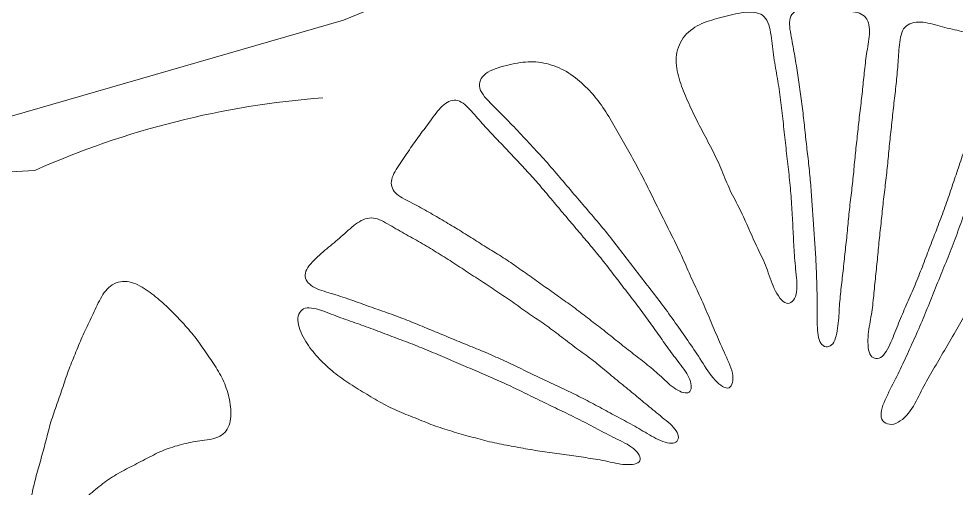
# Model space of a CAD drawing. Header units: inches. Extents: x 36 to 79.2, y 17.3 to 55.9.
# Drawn here: x 50.49 to 59.62, y 26.38 to 30.96 of the extents above; entities that cross this region are included whole.
import ezdxf

# ---------------------------------------------------------------- set-up
doc = ezdxf.new("R2010")
doc.units = ezdxf.units.IN
doc.layers.add('01_ORIGINAL_CAD', color=7, linetype='CONTINUOUS', lineweight=20)
doc.layers.add('10_EXTENSION_MASSES', color=7, linetype='CONTINUOUS', lineweight=15)

msp = doc.modelspace()

# ---------------------------------------------------------------- linework, layer by layer
at = {"layer": '01_ORIGINAL_CAD'}
for points in [[(53.6498, 30.945, -0.14301), (60.2429, 31.6303, -0.286424), (65.3601, 28.4306), (66.4807, 23.8898, -0.272091), (64.8996, 18.9541), (63.6613, 17.5325)], [(53.6498, 30.945), (50.3999, 30.0042), (48.0949, 29.84), (45.4271, 29.473), (42.376, 26.5966), (41.758, 26.5966, -0.10797), (36.2477, 22.9537)]]:
    msp.add_lwpolyline(points, format="xyb", dxfattribs=at)
msp.add_lwpolyline([(46.027, 28.7592), (46.027, 29.2297), (50.6426, 29.4787)], dxfattribs=at)
msp.add_arc((54.0727, 21.7873), 8.4216, 94.2501, 114.03521, dxfattribs=at)
at = {"layer": '10_EXTENSION_MASSES'}
for points, knots in [([(58.0015, 30.9636), (58.0164, 31.0131), (58.0579, 31.0448), (58.113, 31.057), (58.1681, 31.0692), (58.2366, 31.0619), (58.3017, 31.0537), (58.3667, 31.0455), (58.4282, 31.0365), (58.4927, 31.0329), (58.5571, 31.0293), (58.6246, 31.0313), (58.6745, 31.0117), (58.7245, 30.9922), (58.757, 30.9512), (58.7681, 30.8966), (58.7793, 30.842), (58.7692, 30.7738), (58.7594, 30.7092), (58.7497, 30.6446), (58.7403, 30.5836), (58.7326, 30.5227), (58.7249, 30.4618), (58.7188, 30.4011), (58.7128, 30.34), (58.7067, 30.2789), (58.7006, 30.2174), (58.6935, 30.156), (58.6864, 30.0947), (58.6784, 30.0336), (58.6714, 29.9723), (58.6643, 29.9111), (58.6583, 29.8497), (58.6517, 29.7884), (58.6451, 29.7271), (58.638, 29.6659), (58.6319, 29.6046), (58.6258, 29.5432), (58.6207, 29.4816), (58.6146, 29.4203), (58.6085, 29.3589), (58.6015, 29.2977), (58.594, 29.2366), (58.5866, 29.1754), (58.5787, 29.1143), (58.5726, 29.0529), (58.5664, 28.9915), (58.5621, 28.9298), (58.5561, 28.8685), (58.55, 28.8071), (58.5424, 28.7461), (58.5356, 28.6848), (58.5287, 28.6236), (58.5226, 28.5621), (58.5158, 28.5007), (58.509, 28.4394), (58.5015, 28.3782), (58.495, 28.3174), (58.4885, 28.2566), (58.4829, 28.1963), (58.4789, 28.1338), (58.475, 28.0714), (58.4725, 28.0068), (58.4627, 27.9407), (58.4529, 27.8745), (58.4357, 27.8068), (58.4039, 27.7769), (58.372, 27.747), (58.3254, 27.7549), (58.2989, 27.7947), (58.2725, 27.8344), (58.2661, 27.906), (58.2641, 27.974), (58.2621, 28.0419), (58.2644, 28.1061), (58.2644, 28.1689), (58.2644, 28.2317), (58.2621, 28.293), (58.26, 28.355), (58.258, 28.4169), (58.2562, 28.4796), (58.2536, 28.5421), (58.251, 28.6046), (58.2476, 28.6671), (58.2435, 28.7295), (58.2395, 28.7918), (58.2348, 28.8541), (58.2304, 28.9165), (58.2259, 28.9788), (58.2217, 29.0411), (58.2175, 29.1035), (58.2134, 29.1659), (58.2093, 29.2282), (58.2045, 29.2905), (58.1996, 29.3528), (58.1939, 29.4151), (58.1875, 29.4772), (58.181, 29.5394), (58.1739, 29.6015), (58.1668, 29.6636), (58.1598, 29.7257), (58.1529, 29.7878), (58.1462, 29.8499), (58.1395, 29.9121), (58.1329, 29.9742), (58.1257, 30.0363), (58.1185, 30.0984), (58.1106, 30.1604), (58.1018, 30.2223), (58.093, 30.2842), (58.0833, 30.3461), (58.0741, 30.4075), (58.065, 30.469), (58.0564, 30.5301), (58.0458, 30.592), (58.0353, 30.6539), (58.0228, 30.7166), (58.0107, 30.7816), (57.9985, 30.8466), (57.9866, 30.914), (58.0015, 30.9636)], [0, 0, 0, 0, 0.025, 0.025, 0.025, 0.05, 0.05, 0.05, 0.075, 0.075, 0.075, 0.1, 0.1, 0.1, 0.125, 0.125, 0.125, 0.15, 0.15, 0.15, 0.175, 0.175, 0.175, 0.2, 0.2, 0.2, 0.225, 0.225, 0.225, 0.25, 0.25, 0.25, 0.275, 0.275, 0.275, 0.3, 0.3, 0.3, 0.325, 0.325, 0.325, 0.35, 0.35, 0.35, 0.375, 0.375, 0.375, 0.4, 0.4, 0.4, 0.425, 0.425, 0.425, 0.45, 0.45, 0.45, 0.475, 0.475, 0.475, 0.5, 0.5, 0.5, 0.525, 0.525, 0.525, 0.55, 0.55, 0.55, 0.575, 0.575, 0.575, 0.6, 0.6, 0.6, 0.625, 0.625, 0.625, 0.65, 0.65, 0.65, 0.675, 0.675, 0.675, 0.7, 0.7, 0.7, 0.725, 0.725, 0.725, 0.75, 0.75, 0.75, 0.775, 0.775, 0.775, 0.8, 0.8, 0.8, 0.825, 0.825, 0.825, 0.85, 0.85, 0.85, 0.875, 0.875, 0.875, 0.9, 0.9, 0.9, 0.925, 0.925, 0.925, 0.95, 0.95, 0.95, 0.975, 0.975, 0.975, 1, 1, 1, 1]), ([(56.9049, 30.4251), (56.8896, 30.4926), (56.8836, 30.5627), (56.8973, 30.6296), (56.9111, 30.6966), (56.9445, 30.7604), (56.9919, 30.8098), (57.0393, 30.8592), (57.1006, 30.8943), (57.1645, 30.9198), (57.2284, 30.9452), (57.2948, 30.9611), (57.3639, 30.9787), (57.4331, 30.9962), (57.5049, 31.0155), (57.5735, 31.0206), (57.642, 31.0258), (57.7073, 31.0169), (57.7475, 30.9771), (57.7876, 30.9374), (57.8027, 30.8667), (57.8138, 30.7951), (57.8249, 30.7235), (57.832, 30.651), (57.842, 30.5808), (57.8519, 30.5106), (57.8646, 30.4426), (57.8763, 30.374), (57.8879, 30.3054), (57.8985, 30.2361), (57.9075, 30.1666), (57.9164, 30.0971), (57.9238, 30.0274), (57.9313, 29.9577), (57.9388, 29.888), (57.9463, 29.8184), (57.954, 29.7488), (57.9618, 29.6792), (57.9696, 29.6096), (57.9775, 29.54), (57.9855, 29.4704), (57.9934, 29.4008), (58, 29.3311), (58.0065, 29.2614), (58.0116, 29.1916), (58.016, 29.1216), (58.0204, 29.0516), (58.0241, 28.9814), (58.0276, 28.9116), (58.0311, 28.8418), (58.0343, 28.7724), (58.0386, 28.7033), (58.043, 28.6343), (58.0485, 28.5657), (58.0561, 28.4904), (58.0636, 28.4151), (58.073, 28.3331), (58.0584, 28.2723), (58.0438, 28.2115), (58.005, 28.172), (57.9635, 28.1841), (57.9219, 28.1962), (57.8776, 28.2599), (57.8457, 28.3271), (57.8138, 28.3943), (57.7943, 28.4649), (57.7692, 28.5305), (57.7442, 28.5962), (57.7136, 28.6569), (57.684, 28.719), (57.6544, 28.781), (57.6257, 28.8444), (57.5978, 28.908), (57.5698, 28.9716), (57.5425, 29.0354), (57.5113, 29.0978), (57.4802, 29.1603), (57.4452, 29.2213), (57.4158, 29.2844), (57.3864, 29.3475), (57.3627, 29.4127), (57.3358, 29.4766), (57.3089, 29.5406), (57.2789, 29.6033), (57.2475, 29.6656), (57.216, 29.7278), (57.1831, 29.7895), (57.1504, 29.8514), (57.1178, 29.9132), (57.0856, 29.9752), (57.0555, 30.0381), (57.0255, 30.1009), (56.9978, 30.1644), (56.9715, 30.2287), (56.9452, 30.2929), (56.9203, 30.3577), (56.9049, 30.4251)], [0, 0, 0, 0, 0.03125, 0.03125, 0.03125, 0.0625, 0.0625, 0.0625, 0.09375, 0.09375, 0.09375, 0.125, 0.125, 0.125, 0.15625, 0.15625, 0.15625, 0.1875, 0.1875, 0.1875, 0.21875, 0.21875, 0.21875, 0.25, 0.25, 0.25, 0.28125, 0.28125, 0.28125, 0.3125, 0.3125, 0.3125, 0.34375, 0.34375, 0.34375, 0.375, 0.375, 0.375, 0.40625, 0.40625, 0.40625, 0.4375, 0.4375, 0.4375, 0.46875, 0.46875, 0.46875, 0.5, 0.5, 0.5, 0.53125, 0.53125, 0.53125, 0.5625, 0.5625, 0.5625, 0.59375, 0.59375, 0.59375, 0.625, 0.625, 0.625, 0.65625, 0.65625, 0.65625, 0.6875, 0.6875, 0.6875, 0.71875, 0.71875, 0.71875, 0.75, 0.75, 0.75, 0.78125, 0.78125, 0.78125, 0.8125, 0.8125, 0.8125, 0.84375, 0.84375, 0.84375, 0.875, 0.875, 0.875, 0.90625, 0.90625, 0.90625, 0.9375, 0.9375, 0.9375, 0.96875, 0.96875, 0.96875, 1, 1, 1, 1]), ([(58.8961, 27.6658), (58.8574, 27.6339), (58.8109, 27.6375), (58.7852, 27.6755), (58.7596, 27.7136), (58.7549, 27.7861), (58.7592, 27.8546), (58.7635, 27.9231), (58.777, 27.9875), (58.7875, 28.0502), (58.798, 28.1129), (58.8056, 28.1739), (58.8121, 28.2358), (58.8186, 28.2977), (58.824, 28.3606), (58.8302, 28.4233), (58.8364, 28.4859), (58.8434, 28.5485), (58.8495, 28.6111), (58.8557, 28.6738), (58.8609, 28.7365), (58.8673, 28.799), (58.8736, 28.8616), (58.881, 28.9239), (58.8878, 28.9863), (58.8947, 29.0488), (58.9009, 29.1114), (58.9078, 29.1739), (58.9148, 29.2364), (58.9224, 29.2987), (58.9298, 29.3611), (58.9372, 29.4235), (58.9444, 29.4859), (58.9507, 29.5485), (58.957, 29.6111), (58.9623, 29.6738), (58.9685, 29.7364), (58.9747, 29.7989), (58.9817, 29.8613), (58.9885, 29.9238), (58.9952, 29.9863), (59.0016, 30.0489), (59.0086, 30.1114), (59.0157, 30.1739), (59.0234, 30.2363), (59.0302, 30.2985), (59.0369, 30.3607), (59.0428, 30.4227), (59.0478, 30.4859), (59.0528, 30.549), (59.0569, 30.6132), (59.0626, 30.6791), (59.0683, 30.7451), (59.0756, 30.8128), (59.1058, 30.8574), (59.1361, 30.9021), (59.1895, 30.9237), (59.2493, 30.9251), (59.3091, 30.9266), (59.3754, 30.9078), (59.4384, 30.8909), (59.5014, 30.874), (59.5611, 30.8589), (59.6236, 30.8445), (59.6861, 30.8301), (59.7514, 30.8165), (59.8122, 30.7965), (59.873, 30.7765), (59.9293, 30.7502), (59.9545, 30.7063), (59.9798, 30.6623), (59.974, 30.6008), (59.959, 30.5382), (59.9441, 30.4756), (59.9201, 30.412), (59.8997, 30.3499), (59.8793, 30.2877), (59.8625, 30.2271), (59.8457, 30.1661), (59.8289, 30.1051), (59.812, 30.0437), (59.7941, 29.9826), (59.7762, 29.9215), (59.7572, 29.8606), (59.7375, 29.7999), (59.7178, 29.7393), (59.6973, 29.679), (59.677, 29.6186), (59.6567, 29.5582), (59.6365, 29.4978), (59.6164, 29.4373), (59.5964, 29.3768), (59.5765, 29.3162), (59.556, 29.2559), (59.5355, 29.1956), (59.5143, 29.1355), (59.4922, 29.0757), (59.4702, 29.016), (59.4472, 28.9565), (59.4243, 28.8971), (59.4014, 28.8376), (59.3786, 28.7781), (59.3559, 28.7185), (59.3333, 28.659), (59.3109, 28.5993), (59.2879, 28.5399), (59.265, 28.4804), (59.2415, 28.4212), (59.217, 28.3623), (59.1924, 28.3034), (59.1668, 28.2448), (59.1411, 28.187), (59.1155, 28.1291), (59.0898, 28.072), (59.0657, 28.013), (59.0416, 27.9539), (59.0191, 27.8931), (58.9924, 27.829), (58.9657, 27.7649), (58.9348, 27.6976), (58.8961, 27.6658)], [0, 0, 0, 0, 0.025, 0.025, 0.025, 0.05, 0.05, 0.05, 0.075, 0.075, 0.075, 0.1, 0.1, 0.1, 0.125, 0.125, 0.125, 0.15, 0.15, 0.15, 0.175, 0.175, 0.175, 0.2, 0.2, 0.2, 0.225, 0.225, 0.225, 0.25, 0.25, 0.25, 0.275, 0.275, 0.275, 0.3, 0.3, 0.3, 0.325, 0.325, 0.325, 0.35, 0.35, 0.35, 0.375, 0.375, 0.375, 0.4, 0.4, 0.4, 0.425, 0.425, 0.425, 0.45, 0.45, 0.45, 0.475, 0.475, 0.475, 0.5, 0.5, 0.5, 0.525, 0.525, 0.525, 0.55, 0.55, 0.55, 0.575, 0.575, 0.575, 0.6, 0.6, 0.6, 0.625, 0.625, 0.625, 0.65, 0.65, 0.65, 0.675, 0.675, 0.675, 0.7, 0.7, 0.7, 0.725, 0.725, 0.725, 0.75, 0.75, 0.75, 0.775, 0.775, 0.775, 0.8, 0.8, 0.8, 0.825, 0.825, 0.825, 0.85, 0.85, 0.85, 0.875, 0.875, 0.875, 0.9, 0.9, 0.9, 0.925, 0.925, 0.925, 0.95, 0.95, 0.95, 0.975, 0.975, 0.975, 1, 1, 1, 1]), ([(59.0092, 27.0062), (58.9529, 26.9931), (58.8998, 27.0205), (58.8879, 27.0719), (58.876, 27.1233), (58.9053, 27.1986), (58.938, 27.2691), (58.9708, 27.3396), (59.0069, 27.4053), (59.0394, 27.4704), (59.072, 27.5354), (59.1009, 27.5998), (59.1307, 27.6647), (59.1604, 27.7295), (59.1909, 27.7949), (59.2203, 27.8607), (59.2498, 27.9264), (59.2782, 27.9926), (59.3057, 28.0591), (59.3332, 28.1257), (59.3598, 28.1925), (59.3866, 28.2593), (59.4134, 28.3261), (59.4405, 28.3928), (59.4677, 28.4594), (59.4949, 28.5261), (59.5224, 28.5926), (59.549, 28.6595), (59.5756, 28.7263), (59.6014, 28.7935), (59.626, 28.8611), (59.6506, 28.9288), (59.674, 28.9968), (59.6975, 29.0649), (59.721, 29.1329), (59.7445, 29.201), (59.7683, 29.2689), (59.7921, 29.3368), (59.8161, 29.4047), (59.8397, 29.4726), (59.8634, 29.5406), (59.8866, 29.6087), (59.9084, 29.6774), (59.9302, 29.746), (59.9506, 29.8152), (59.9711, 29.8841), (59.9916, 29.9529), (60.0122, 30.0214), (60.0325, 30.0899), (60.0528, 30.1585), (60.0728, 30.2271), (60.0906, 30.3006), (60.1084, 30.3741), (60.1241, 30.4524), (60.1529, 30.5133), (60.1817, 30.5742), (60.2236, 30.6177), (60.2792, 30.6247), (60.3347, 30.6318), (60.4038, 30.6025), (60.4746, 30.573), (60.5454, 30.5434), (60.6178, 30.5137), (60.6832, 30.4809), (60.7485, 30.4482), (60.8067, 30.4124), (60.8248, 30.361), (60.8429, 30.3095), (60.8209, 30.2424), (60.7876, 30.1777), (60.7544, 30.113), (60.7099, 30.0508), (60.6721, 29.9882), (60.6343, 29.9256), (60.6032, 29.8626), (60.5724, 29.7987), (60.5416, 29.7349), (60.5112, 29.6701), (60.4791, 29.606), (60.447, 29.5419), (60.4132, 29.4784), (60.3807, 29.4143), (60.3481, 29.3502), (60.3169, 29.2854), (60.285, 29.2212), (60.2532, 29.1569), (60.2208, 29.0931), (60.1883, 29.0293), (60.1559, 28.9655), (60.1234, 28.9017), (60.0913, 28.8376), (60.0592, 28.7734), (60.0274, 28.7091), (59.9953, 28.645), (59.9633, 28.5809), (59.9309, 28.5171), (59.8993, 28.4528), (59.8676, 28.3886), (59.8365, 28.3239), (59.8042, 28.2598), (59.7719, 28.1958), (59.7384, 28.1323), (59.7036, 28.0698), (59.6687, 28.0074), (59.6326, 27.9459), (59.5967, 27.8843), (59.5609, 27.8227), (59.5252, 27.761), (59.4891, 27.6994), (59.4531, 27.6378), (59.4166, 27.5764), (59.3809, 27.5151), (59.3451, 27.4538), (59.3101, 27.3927), (59.2775, 27.328), (59.2449, 27.2633), (59.2148, 27.195), (59.17, 27.134), (59.1252, 27.073), (59.0656, 27.0193), (59.0092, 27.0062)], [0, 0, 0, 0, 0.025, 0.025, 0.025, 0.05, 0.05, 0.05, 0.075, 0.075, 0.075, 0.1, 0.1, 0.1, 0.125, 0.125, 0.125, 0.15, 0.15, 0.15, 0.175, 0.175, 0.175, 0.2, 0.2, 0.2, 0.225, 0.225, 0.225, 0.25, 0.25, 0.25, 0.275, 0.275, 0.275, 0.3, 0.3, 0.3, 0.325, 0.325, 0.325, 0.35, 0.35, 0.35, 0.375, 0.375, 0.375, 0.4, 0.4, 0.4, 0.425, 0.425, 0.425, 0.45, 0.45, 0.45, 0.475, 0.475, 0.475, 0.5, 0.5, 0.5, 0.525, 0.525, 0.525, 0.55, 0.55, 0.55, 0.575, 0.575, 0.575, 0.6, 0.6, 0.6, 0.625, 0.625, 0.625, 0.65, 0.65, 0.65, 0.675, 0.675, 0.675, 0.7, 0.7, 0.7, 0.725, 0.725, 0.725, 0.75, 0.75, 0.75, 0.775, 0.775, 0.775, 0.8, 0.8, 0.8, 0.825, 0.825, 0.825, 0.85, 0.85, 0.85, 0.875, 0.875, 0.875, 0.9, 0.9, 0.9, 0.925, 0.925, 0.925, 0.95, 0.95, 0.95, 0.975, 0.975, 0.975, 1, 1, 1, 1]), ([(54.977, 30.2795), (54.9619, 30.3337), (54.9861, 30.3857), (55.0364, 30.4233), (55.0868, 30.461), (55.1634, 30.4842), (55.2362, 30.5025), (55.3091, 30.5208), (55.3782, 30.5342), (55.4467, 30.537), (55.5153, 30.5399), (55.5834, 30.5322), (55.6502, 30.5137), (55.717, 30.4951), (55.7825, 30.4657), (55.8426, 30.4281), (55.9026, 30.3905), (55.9572, 30.3447), (56.0076, 30.295), (56.058, 30.2453), (56.1041, 30.1916), (56.1455, 30.135), (56.1869, 30.0785), (56.2236, 30.019), (56.2594, 29.9588), (56.2952, 29.8985), (56.3301, 29.8374), (56.3648, 29.7765), (56.3994, 29.7156), (56.4338, 29.6548), (56.4675, 29.5932), (56.5012, 29.5316), (56.5343, 29.4691), (56.5666, 29.4061), (56.5989, 29.3432), (56.6305, 29.2798), (56.6616, 29.2168), (56.6927, 29.1539), (56.7234, 29.0914), (56.7545, 29.0289), (56.7855, 28.9663), (56.817, 28.9037), (56.8485, 28.8407), (56.88, 28.7778), (56.9116, 28.7145), (56.9408, 28.6503), (56.97, 28.5861), (56.997, 28.521), (57.0259, 28.4566), (57.0548, 28.3923), (57.0857, 28.3288), (57.1152, 28.2645), (57.1448, 28.2002), (57.173, 28.1351), (57.2003, 28.0707), (57.2277, 28.0064), (57.2541, 27.9426), (57.2812, 27.8792), (57.3083, 27.8158), (57.3359, 27.7527), (57.3673, 27.6841), (57.3987, 27.6156), (57.4338, 27.5414), (57.4415, 27.4777), (57.4492, 27.4139), (57.4295, 27.3604), (57.3913, 27.357), (57.3532, 27.3536), (57.2966, 27.4003), (57.2486, 27.4573), (57.2006, 27.5143), (57.1613, 27.5817), (57.1218, 27.6438), (57.0824, 27.706), (57.0429, 27.7628), (57.0029, 27.8203), (56.9629, 27.8779), (56.9223, 27.936), (56.8814, 27.994), (56.8405, 28.052), (56.7991, 28.1098), (56.7567, 28.1667), (56.7143, 28.2237), (56.6709, 28.2798), (56.6275, 28.3359), (56.5841, 28.392), (56.5407, 28.4481), (56.4975, 28.5044), (56.4543, 28.5607), (56.4113, 28.6171), (56.3681, 28.6734), (56.3249, 28.7297), (56.2816, 28.786), (56.2372, 28.8413), (56.1928, 28.8965), (56.1472, 28.9509), (56.1013, 29.005), (56.0554, 29.0591), (56.0091, 29.1129), (55.963, 29.1669), (55.917, 29.2209), (55.8711, 29.275), (55.8253, 29.3292), (55.7795, 29.3834), (55.7339, 29.4377), (55.6874, 29.4913), (55.6409, 29.5449), (55.5936, 29.5978), (55.5455, 29.65), (55.4973, 29.7023), (55.4484, 29.7539), (55.4004, 29.8054), (55.3523, 29.857), (55.3051, 29.9086), (55.2553, 29.9597), (55.2055, 30.0109), (55.1532, 30.0615), (55.0998, 30.1151), (55.0465, 30.1687), (54.9921, 30.2252), (54.977, 30.2795)], [0, 0, 0, 0, 0.025, 0.025, 0.025, 0.05, 0.05, 0.05, 0.075, 0.075, 0.075, 0.1, 0.1, 0.1, 0.125, 0.125, 0.125, 0.15, 0.15, 0.15, 0.175, 0.175, 0.175, 0.2, 0.2, 0.2, 0.225, 0.225, 0.225, 0.25, 0.25, 0.25, 0.275, 0.275, 0.275, 0.3, 0.3, 0.3, 0.325, 0.325, 0.325, 0.35, 0.35, 0.35, 0.375, 0.375, 0.375, 0.4, 0.4, 0.4, 0.425, 0.425, 0.425, 0.45, 0.45, 0.45, 0.475, 0.475, 0.475, 0.5, 0.5, 0.5, 0.525, 0.525, 0.525, 0.55, 0.55, 0.55, 0.575, 0.575, 0.575, 0.6, 0.6, 0.6, 0.625, 0.625, 0.625, 0.65, 0.65, 0.65, 0.675, 0.675, 0.675, 0.7, 0.7, 0.7, 0.725, 0.725, 0.725, 0.75, 0.75, 0.75, 0.775, 0.775, 0.775, 0.8, 0.8, 0.8, 0.825, 0.825, 0.825, 0.85, 0.85, 0.85, 0.875, 0.875, 0.875, 0.9, 0.9, 0.9, 0.925, 0.925, 0.925, 0.95, 0.95, 0.95, 0.975, 0.975, 0.975, 1, 1, 1, 1]), ([(54.1187, 29.3918), (54.1303, 29.4415), (54.1666, 29.4953), (54.2014, 29.5472), (54.2362, 29.5991), (54.2695, 29.6492), (54.3027, 29.6977), (54.336, 29.7462), (54.3693, 29.7931), (54.4038, 29.8397), (54.4383, 29.8862), (54.4741, 29.9323), (54.5103, 29.9817), (54.5465, 30.0312), (54.5831, 30.0839), (54.6254, 30.1191), (54.6677, 30.1543), (54.7157, 30.1719), (54.7619, 30.1589), (54.8082, 30.146), (54.8527, 30.1023), (54.8946, 30.0569), (54.9364, 30.0115), (54.9757, 29.9644), (55.0155, 29.9198), (55.0553, 29.8752), (55.0956, 29.8332), (55.1361, 29.7907), (55.1765, 29.7483), (55.217, 29.7055), (55.2576, 29.6626), (55.2982, 29.6197), (55.3388, 29.5769), (55.3792, 29.5338), (55.4196, 29.4908), (55.4597, 29.4476), (55.4989, 29.4035), (55.538, 29.3594), (55.5762, 29.3145), (55.6142, 29.2693), (55.6522, 29.2242), (55.6901, 29.1789), (55.728, 29.1337), (55.7659, 29.0885), (55.8039, 29.0434), (55.8419, 28.9983), (55.88, 28.9532), (55.918, 28.9081), (55.9561, 28.8631), (55.9942, 28.818), (56.0324, 28.7731), (56.0702, 28.7278), (56.108, 28.6825), (56.1454, 28.6369), (56.1821, 28.5907), (56.2187, 28.5445), (56.2546, 28.4976), (56.2904, 28.4508), (56.3263, 28.4039), (56.3622, 28.3571), (56.3982, 28.3104), (56.4343, 28.2637), (56.4704, 28.2171), (56.506, 28.17), (56.5416, 28.123), (56.5767, 28.0756), (56.6114, 28.0277), (56.646, 27.9799), (56.6801, 27.9316), (56.7139, 27.8834), (56.7477, 27.8353), (56.7811, 27.7874), (56.8155, 27.7401), (56.85, 27.6928), (56.8855, 27.6462), (56.9235, 27.596), (56.9616, 27.5458), (57.0023, 27.4921), (57.0222, 27.4393), (57.0422, 27.3864), (57.0415, 27.3344), (57.0152, 27.3166), (56.9888, 27.2987), (56.9369, 27.3149), (56.8874, 27.3462), (56.838, 27.3775), (56.791, 27.4239), (56.7458, 27.4658), (56.7005, 27.5078), (56.6569, 27.5455), (56.612, 27.5819), (56.5671, 27.6182), (56.521, 27.6534), (56.4749, 27.689), (56.4289, 27.7245), (56.3828, 27.7606), (56.3373, 27.7971), (56.2918, 27.8336), (56.2468, 27.8706), (56.2009, 27.9067), (56.155, 27.9428), (56.1082, 27.978), (56.0617, 28.0138), (56.0152, 28.0496), (55.9692, 28.086), (55.9224, 28.1213), (55.8757, 28.1567), (55.8283, 28.1909), (55.7805, 28.2248), (55.7327, 28.2587), (55.6845, 28.2922), (55.6366, 28.3261), (55.5888, 28.3601), (55.5411, 28.3944), (55.4934, 28.4284), (55.4457, 28.4624), (55.3978, 28.496), (55.35, 28.5296), (55.3022, 28.5632), (55.2544, 28.5967), (55.2054, 28.6282), (55.1564, 28.6598), (55.1061, 28.6895), (55.0564, 28.7201), (55.0067, 28.7507), (54.9576, 28.7824), (54.9083, 28.8137), (54.859, 28.8449), (54.8095, 28.8759), (54.7598, 28.9062), (54.7101, 28.9365), (54.6602, 28.966), (54.6106, 28.9955), (54.561, 29.0249), (54.5116, 29.0541), (54.4609, 29.083), (54.4101, 29.1119), (54.3579, 29.1403), (54.303, 29.1683), (54.2482, 29.1962), (54.1906, 29.2235), (54.1553, 29.26), (54.1201, 29.2965), (54.107, 29.3421), (54.1187, 29.3918)], [0, 0, 0, 0, 0.020833, 0.020833, 0.020833, 0.041667, 0.041667, 0.041667, 0.0625, 0.0625, 0.0625, 0.083333, 0.083333, 0.083333, 0.104167, 0.104167, 0.104167, 0.125, 0.125, 0.125, 0.145833, 0.145833, 0.145833, 0.166667, 0.166667, 0.166667, 0.1875, 0.1875, 0.1875, 0.208333, 0.208333, 0.208333, 0.229167, 0.229167, 0.229167, 0.25, 0.25, 0.25, 0.270833, 0.270833, 0.270833, 0.291667, 0.291667, 0.291667, 0.3125, 0.3125, 0.3125, 0.333333, 0.333333, 0.333333, 0.354167, 0.354167, 0.354167, 0.375, 0.375, 0.375, 0.395833, 0.395833, 0.395833, 0.416667, 0.416667, 0.416667, 0.4375, 0.4375, 0.4375, 0.458333, 0.458333, 0.458333, 0.479167, 0.479167, 0.479167, 0.5, 0.5, 0.5, 0.520833, 0.520833, 0.520833, 0.541667, 0.541667, 0.541667, 0.5625, 0.5625, 0.5625, 0.583333, 0.583333, 0.583333, 0.604167, 0.604167, 0.604167, 0.625, 0.625, 0.625, 0.645833, 0.645833, 0.645833, 0.666667, 0.666667, 0.666667, 0.6875, 0.6875, 0.6875, 0.708333, 0.708333, 0.708333, 0.729167, 0.729167, 0.729167, 0.75, 0.75, 0.75, 0.770833, 0.770833, 0.770833, 0.791667, 0.791667, 0.791667, 0.8125, 0.8125, 0.8125, 0.833333, 0.833333, 0.833333, 0.854167, 0.854167, 0.854167, 0.875, 0.875, 0.875, 0.895833, 0.895833, 0.895833, 0.916667, 0.916667, 0.916667, 0.9375, 0.9375, 0.9375, 0.958333, 0.958333, 0.958333, 0.979167, 0.979167, 0.979167, 1, 1, 1, 1]), ([(53.2742, 28.4609), (53.2776, 28.5069), (53.3171, 28.5582), (53.3617, 28.6043), (53.4063, 28.6504), (53.4561, 28.6911), (53.5039, 28.7303), (53.5518, 28.7695), (53.5977, 28.8071), (53.6436, 28.8483), (53.6896, 28.8895), (53.7355, 28.9344), (53.7848, 28.9671), (53.8341, 28.9998), (53.8866, 29.0202), (53.9395, 29.0146), (53.9924, 29.0089), (54.0456, 28.9772), (54.0992, 28.9458), (54.1529, 28.9144), (54.2069, 28.8834), (54.2602, 28.8533), (54.3134, 28.8232), (54.3658, 28.7942), (54.4176, 28.7641), (54.4695, 28.7341), (54.5208, 28.703), (54.5719, 28.6714), (54.6229, 28.6398), (54.6737, 28.6077), (54.7245, 28.5746), (54.7752, 28.5416), (54.8259, 28.5076), (54.8769, 28.4742), (54.928, 28.4408), (54.9794, 28.4081), (55.0302, 28.3749), (55.0809, 28.3417), (55.131, 28.3079), (55.1812, 28.2738), (55.2315, 28.2396), (55.2818, 28.2051), (55.3317, 28.1702), (55.3816, 28.1354), (55.4311, 28.1002), (55.4808, 28.0657), (55.5306, 28.0313), (55.5804, 27.9975), (55.6296, 27.9624), (55.6788, 27.9272), (55.7272, 27.8907), (55.7753, 27.8537), (55.8235, 27.8167), (55.8714, 27.7792), (55.9201, 27.7432), (55.9688, 27.7072), (56.0183, 27.6727), (56.0665, 27.636), (56.1146, 27.5994), (56.1614, 27.5605), (56.2082, 27.5215), (56.255, 27.4825), (56.3018, 27.4433), (56.3489, 27.4048), (56.3959, 27.3662), (56.4432, 27.3283), (56.4895, 27.29), (56.5358, 27.2517), (56.5811, 27.2132), (56.6278, 27.1746), (56.6745, 27.136), (56.7226, 27.0973), (56.7735, 27.0554), (56.8243, 27.0135), (56.878, 26.9684), (56.8997, 26.9239), (56.9214, 26.8794), (56.9112, 26.8356), (56.8744, 26.823), (56.8376, 26.8104), (56.7741, 26.8289), (56.7147, 26.856), (56.6554, 26.883), (56.6001, 26.9186), (56.5462, 26.9507), (56.4922, 26.9827), (56.4395, 27.0111), (56.3863, 27.0397), (56.333, 27.0682), (56.2791, 27.0969), (56.2253, 27.126), (56.1716, 27.1551), (56.1179, 27.1846), (56.0639, 27.2133), (56.0099, 27.242), (55.9556, 27.2699), (55.9008, 27.2969), (55.846, 27.3238), (55.7907, 27.3498), (55.7354, 27.3759), (55.6801, 27.402), (55.6248, 27.4281), (55.5696, 27.4543), (55.5144, 27.4804), (55.4592, 27.5067), (55.4041, 27.5331), (55.349, 27.5595), (55.2939, 27.586), (55.2386, 27.612), (55.1832, 27.6379), (55.1277, 27.6633), (55.0716, 27.6876), (55.0155, 27.7118), (54.959, 27.735), (54.9024, 27.7582), (54.8459, 27.7813), (54.7893, 27.8045), (54.7328, 27.8277), (54.6762, 27.8509), (54.6197, 27.8742), (54.5633, 27.8976), (54.5068, 27.9209), (54.4504, 27.9444), (54.3939, 27.9678), (54.3374, 27.9911), (54.2809, 28.0144), (54.2239, 28.0364), (54.1669, 28.0584), (54.1095, 28.0791), (54.0518, 28.0995), (53.9941, 28.1199), (53.9362, 28.14), (53.8788, 28.1603), (53.8214, 28.1807), (53.7644, 28.2015), (53.7071, 28.2215), (53.6497, 28.2415), (53.5919, 28.2608), (53.5301, 28.2793), (53.4682, 28.2979), (53.4023, 28.3157), (53.353, 28.3449), (53.3036, 28.3742), (53.2709, 28.4148), (53.2742, 28.4609)], [0, 0, 0, 0, 0.020833, 0.020833, 0.020833, 0.041667, 0.041667, 0.041667, 0.0625, 0.0625, 0.0625, 0.083333, 0.083333, 0.083333, 0.104167, 0.104167, 0.104167, 0.125, 0.125, 0.125, 0.145833, 0.145833, 0.145833, 0.166667, 0.166667, 0.166667, 0.1875, 0.1875, 0.1875, 0.208333, 0.208333, 0.208333, 0.229167, 0.229167, 0.229167, 0.25, 0.25, 0.25, 0.270833, 0.270833, 0.270833, 0.291667, 0.291667, 0.291667, 0.3125, 0.3125, 0.3125, 0.333333, 0.333333, 0.333333, 0.354167, 0.354167, 0.354167, 0.375, 0.375, 0.375, 0.395833, 0.395833, 0.395833, 0.416667, 0.416667, 0.416667, 0.4375, 0.4375, 0.4375, 0.458333, 0.458333, 0.458333, 0.479167, 0.479167, 0.479167, 0.5, 0.5, 0.5, 0.520833, 0.520833, 0.520833, 0.541667, 0.541667, 0.541667, 0.5625, 0.5625, 0.5625, 0.583333, 0.583333, 0.583333, 0.604167, 0.604167, 0.604167, 0.625, 0.625, 0.625, 0.645833, 0.645833, 0.645833, 0.666667, 0.666667, 0.666667, 0.6875, 0.6875, 0.6875, 0.708333, 0.708333, 0.708333, 0.729167, 0.729167, 0.729167, 0.75, 0.75, 0.75, 0.770833, 0.770833, 0.770833, 0.791667, 0.791667, 0.791667, 0.8125, 0.8125, 0.8125, 0.833333, 0.833333, 0.833333, 0.854167, 0.854167, 0.854167, 0.875, 0.875, 0.875, 0.895833, 0.895833, 0.895833, 0.916667, 0.916667, 0.916667, 0.9375, 0.9375, 0.9375, 0.958333, 0.958333, 0.958333, 0.979167, 0.979167, 0.979167, 1, 1, 1, 1]), ([(50.6142, 25.7613), (50.5721, 25.7421), (50.533, 25.7574), (50.5189, 25.7991), (50.5049, 25.8408), (50.5158, 25.9089), (50.53, 25.9726), (50.5442, 26.0363), (50.5615, 26.0956), (50.5759, 26.1541), (50.5903, 26.2126), (50.6017, 26.2702), (50.6143, 26.3284), (50.6268, 26.3865), (50.6404, 26.4451), (50.6559, 26.5033), (50.6714, 26.5615), (50.6888, 26.6194), (50.7051, 26.6774), (50.7215, 26.7355), (50.7369, 26.7937), (50.7518, 26.852), (50.7667, 26.9104), (50.7812, 26.9688), (50.7988, 27.0268), (50.8165, 27.0847), (50.8373, 27.1421), (50.8575, 27.1998), (50.8777, 27.2574), (50.8971, 27.3153), (50.9164, 27.3727), (50.9356, 27.4301), (50.9547, 27.487), (50.9757, 27.543), (50.9968, 27.5989), (51.02, 27.654), (51.0427, 27.7097), (51.0655, 27.7653), (51.0877, 27.8216), (51.1127, 27.8766), (51.1377, 27.9316), (51.1653, 27.9852), (51.1914, 28.0403), (51.2176, 28.0955), (51.2421, 28.1521), (51.2711, 28.2074), (51.3, 28.2627), (51.3333, 28.3168), (51.3789, 28.3518), (51.4245, 28.3867), (51.4825, 28.4025), (51.54, 28.3961), (51.5974, 28.3897), (51.6544, 28.3613), (51.7069, 28.3281), (51.7594, 28.295), (51.8075, 28.2572), (51.8534, 28.2179), (51.8994, 28.1786), (51.9433, 28.1378), (51.9861, 28.095), (52.029, 28.0521), (52.0707, 28.0072), (52.1111, 27.9616), (52.1515, 27.916), (52.1904, 27.8697), (52.2266, 27.8212), (52.2628, 27.7727), (52.2962, 27.7222), (52.3306, 27.6719), (52.3651, 27.6217), (52.4006, 27.5718), (52.4311, 27.5195), (52.4616, 27.4671), (52.4872, 27.4122), (52.5073, 27.3549), (52.5275, 27.2976), (52.5423, 27.2378), (52.5489, 27.175), (52.5554, 27.1123), (52.5538, 27.0466), (52.5339, 26.9939), (52.5141, 26.9412), (52.4761, 26.9015), (52.4254, 26.879), (52.3748, 26.8566), (52.3115, 26.8514), (52.2502, 26.8429), (52.1889, 26.8343), (52.1296, 26.8222), (52.0713, 26.8073), (52.013, 26.7924), (51.9557, 26.7747), (51.9001, 26.7519), (51.8445, 26.7292), (51.7905, 26.7014), (51.7365, 26.6734), (51.6825, 26.6454), (51.6285, 26.6172), (51.5748, 26.5893), (51.521, 26.5614), (51.4675, 26.5339), (51.4164, 26.5024), (51.3652, 26.4709), (51.3164, 26.4355), (51.2691, 26.398), (51.2217, 26.3605), (51.1758, 26.3209), (51.1315, 26.2792), (51.0872, 26.2375), (51.0444, 26.1937), (51.0014, 26.151), (50.9584, 26.1082), (50.9151, 26.0666), (50.8726, 26.0229), (50.8301, 25.9792), (50.7885, 25.9334), (50.745, 25.8837), (50.7016, 25.834), (50.6564, 25.7804), (50.6142, 25.7613)], [0, 0, 0, 0, 0.025, 0.025, 0.025, 0.05, 0.05, 0.05, 0.075, 0.075, 0.075, 0.1, 0.1, 0.1, 0.125, 0.125, 0.125, 0.15, 0.15, 0.15, 0.175, 0.175, 0.175, 0.2, 0.2, 0.2, 0.225, 0.225, 0.225, 0.25, 0.25, 0.25, 0.275, 0.275, 0.275, 0.3, 0.3, 0.3, 0.325, 0.325, 0.325, 0.35, 0.35, 0.35, 0.375, 0.375, 0.375, 0.4, 0.4, 0.4, 0.425, 0.425, 0.425, 0.45, 0.45, 0.45, 0.475, 0.475, 0.475, 0.5, 0.5, 0.5, 0.525, 0.525, 0.525, 0.55, 0.55, 0.55, 0.575, 0.575, 0.575, 0.6, 0.6, 0.6, 0.625, 0.625, 0.625, 0.65, 0.65, 0.65, 0.675, 0.675, 0.675, 0.7, 0.7, 0.7, 0.725, 0.725, 0.725, 0.75, 0.75, 0.75, 0.775, 0.775, 0.775, 0.8, 0.8, 0.8, 0.825, 0.825, 0.825, 0.85, 0.85, 0.85, 0.875, 0.875, 0.875, 0.9, 0.9, 0.9, 0.925, 0.925, 0.925, 0.95, 0.95, 0.95, 0.975, 0.975, 0.975, 1, 1, 1, 1]), ([(53.2676, 27.8342), (53.2338, 27.8937), (53.2053, 27.9615), (53.2041, 28.0186), (53.2029, 28.0757), (53.2289, 28.122), (53.276, 28.1352), (53.323, 28.1483), (53.3912, 28.1283), (53.4562, 28.1055), (53.5212, 28.0828), (53.5832, 28.0573), (53.6442, 28.0346), (53.7053, 28.012), (53.7655, 27.9922), (53.8258, 27.971), (53.8861, 27.9498), (53.9465, 27.9271), (54.0069, 27.9042), (54.0672, 27.8814), (54.1274, 27.8582), (54.1877, 27.8352), (54.248, 27.8123), (54.3082, 27.7895), (54.3682, 27.7659), (54.4281, 27.7422), (54.4877, 27.7176), (54.547, 27.6925), (54.6064, 27.6674), (54.6655, 27.6417), (54.7247, 27.6162), (54.7839, 27.5907), (54.8432, 27.5654), (54.9025, 27.5402), (54.9619, 27.515), (55.0213, 27.49), (55.0804, 27.4643), (55.1395, 27.4386), (55.1983, 27.4122), (55.2567, 27.3849), (55.315, 27.3575), (55.3729, 27.3291), (55.4308, 27.3008), (55.4887, 27.2725), (55.5466, 27.2442), (55.6046, 27.2161), (55.6626, 27.188), (55.7206, 27.16), (55.7788, 27.132), (55.8369, 27.1039), (55.8952, 27.0759), (55.9525, 27.0466), (56.0098, 27.0174), (56.0661, 26.9871), (56.1224, 26.9572), (56.1786, 26.9273), (56.2347, 26.8979), (56.2963, 26.8679), (56.358, 26.8378), (56.4251, 26.8071), (56.4733, 26.7671), (56.5214, 26.727), (56.5507, 26.6777), (56.5354, 26.6477), (56.52, 26.6178), (56.4601, 26.6073), (56.3959, 26.6112), (56.3316, 26.6151), (56.2629, 26.6334), (56.1979, 26.647), (56.1328, 26.6605), (56.0714, 26.6693), (56.0095, 26.6789), (55.9476, 26.6884), (55.8853, 26.6987), (55.8225, 26.7074), (55.7597, 26.7161), (55.6964, 26.7231), (55.6335, 26.7318), (55.5707, 26.7406), (55.5082, 26.7512), (55.4457, 26.7622), (55.3833, 26.7731), (55.3209, 26.7844), (55.2587, 26.7961), (55.1965, 26.8078), (55.1344, 26.8199), (55.0727, 26.8345), (55.0109, 26.8491), (54.9495, 26.8661), (54.888, 26.8831), (54.8264, 26.9001), (54.7648, 26.9172), (54.7039, 26.9354), (54.643, 26.9536), (54.5829, 26.9728), (54.5235, 26.9949), (54.4641, 27.017), (54.4055, 27.042), (54.3464, 27.0657), (54.2872, 27.0893), (54.2276, 27.1117), (54.1694, 27.1375), (54.1112, 27.1634), (54.0545, 27.1928), (53.9988, 27.224), (53.943, 27.2552), (53.8883, 27.2883), (53.8338, 27.3216), (53.7794, 27.355), (53.7252, 27.3887), (53.6722, 27.4247), (53.6192, 27.4606), (53.5673, 27.4988), (53.5188, 27.5405), (53.4702, 27.5822), (53.4251, 27.6274), (53.3829, 27.6755), (53.3407, 27.7236), (53.3015, 27.7747), (53.2676, 27.8342)], [0, 0, 0, 0, 0.025, 0.025, 0.025, 0.05, 0.05, 0.05, 0.075, 0.075, 0.075, 0.1, 0.1, 0.1, 0.125, 0.125, 0.125, 0.15, 0.15, 0.15, 0.175, 0.175, 0.175, 0.2, 0.2, 0.2, 0.225, 0.225, 0.225, 0.25, 0.25, 0.25, 0.275, 0.275, 0.275, 0.3, 0.3, 0.3, 0.325, 0.325, 0.325, 0.35, 0.35, 0.35, 0.375, 0.375, 0.375, 0.4, 0.4, 0.4, 0.425, 0.425, 0.425, 0.45, 0.45, 0.45, 0.475, 0.475, 0.475, 0.5, 0.5, 0.5, 0.525, 0.525, 0.525, 0.55, 0.55, 0.55, 0.575, 0.575, 0.575, 0.6, 0.6, 0.6, 0.625, 0.625, 0.625, 0.65, 0.65, 0.65, 0.675, 0.675, 0.675, 0.7, 0.7, 0.7, 0.725, 0.725, 0.725, 0.75, 0.75, 0.75, 0.775, 0.775, 0.775, 0.8, 0.8, 0.8, 0.825, 0.825, 0.825, 0.85, 0.85, 0.85, 0.875, 0.875, 0.875, 0.9, 0.9, 0.9, 0.925, 0.925, 0.925, 0.95, 0.95, 0.95, 0.975, 0.975, 0.975, 1, 1, 1, 1])]:
    msp.add_open_spline(points, degree=3, knots=knots, dxfattribs=at)

doc.saveas('drawing.dxf')
